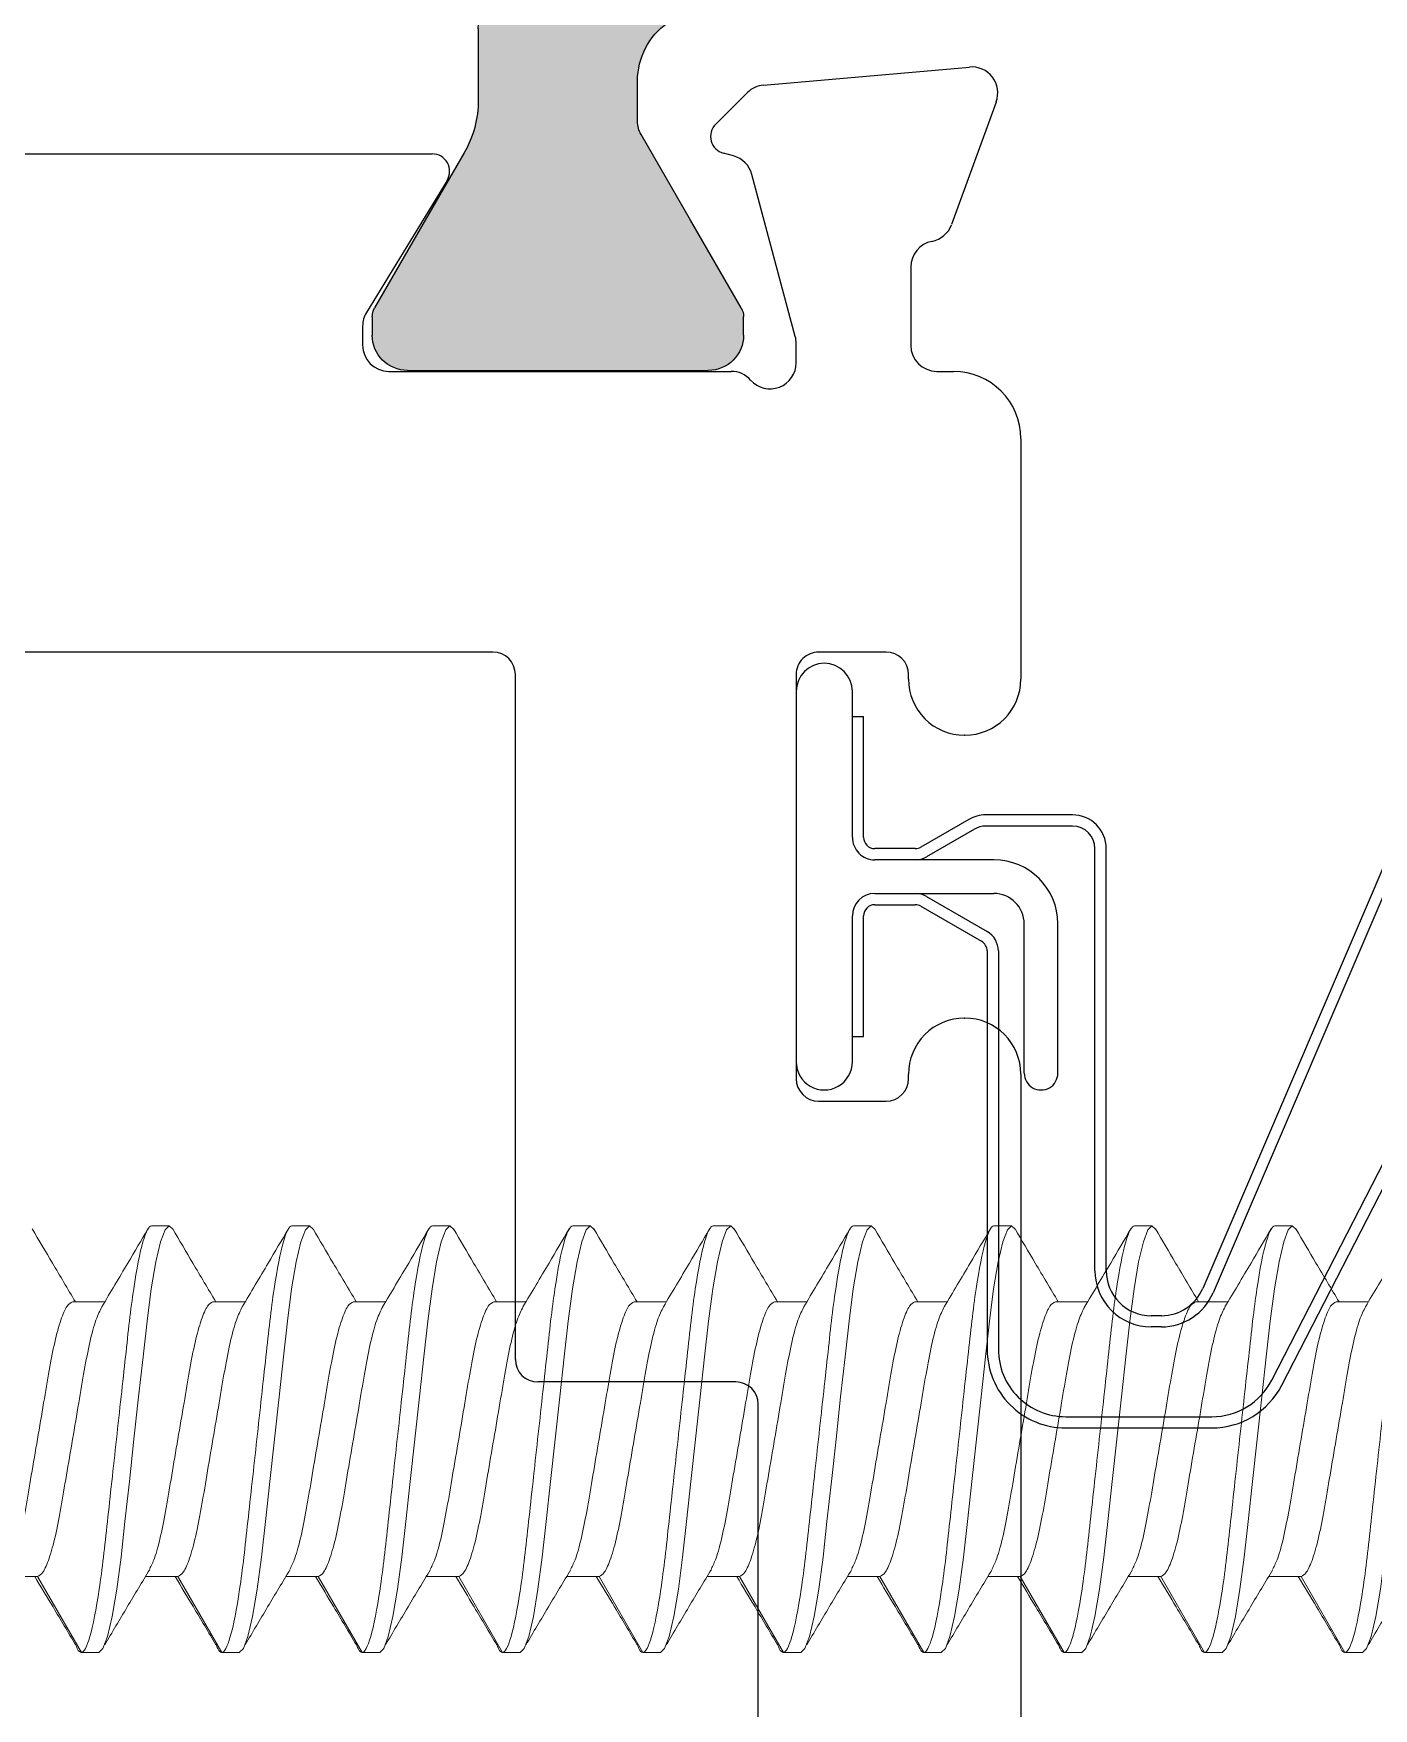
# Model space of a CAD drawing. Extents: x -22 to 360, y -93 to 44.
# Drawn here: x 4.882 to 5.478, y 19.332 to 20.078 of the extents above; entities that cross this region are included whole.
import ezdxf

# ---------------------------------------------------------------- set-up
doc = ezdxf.new("R2010")
doc.units = 0
doc.header["$MEASUREMENT"] = 0
doc.layers.get('0').update_dxf_attribs({"linetype": 'CONTINUOUS'})
for name, color, linetype in [('Ballons', 7, 'CONTINUOUS'), ('FRAME', 1, 'CONTINUOUS'), ('I-Strut', 7, 'CONTINUOUS')]:
    doc.layers.add(name, color=color, linetype=linetype)

# ---------------------------------------------------------------- blocks, each defined once
blk = doc.blocks.new('no 10 2 in')
at = {"color": 7, "linetype": 'Continuous', "lineweight": 15}
for p, q in [((0.130371, 0.011875), (0.129395, 0.011875)), ((0.138184, 0.011875), (0.137207, 0.011875)), ((0.145996, 0.011875), (0.14502, 0.011875)), ((0.153809, 0.011875), (0.152832, 0.011875)), ((0.161621, 0.011875), (0.160645, 0.011875)), ((0.169434, 0.011875), (0.168457, 0.011875)), ((0.177246, 0.011875), (0.17627, 0.011875)), ((0.185059, 0.011875), (0.184082, 0.011875)), ((0.192871, 0.011875), (0.191895, 0.011875)), ((0.126953, 0.007646), (0.12516, 0.007646)), ((0.134766, 0.007646), (0.132972, 0.007646)), ((0.142578, 0.007646), (0.140785, 0.007646)), ((0.150391, 0.007646), (0.148597, 0.007646)), ((0.158203, 0.007646), (0.15641, 0.007646)), ((0.166016, 0.007646), (0.164222, 0.007646)), ((0.173828, 0.007646), (0.172035, 0.007646)), ((0.181641, 0.007646), (0.179847, 0.007646)), ((0.189453, 0.007646), (0.18766, 0.007646)), ((0.197266, 0.007646), (0.195472, 0.007646)), ((0.128906, -0.007646), (0.126465, -0.011875)), ((0.128906, -0.007646), (0.130705, -0.007646)), ((0.136719, -0.007646), (0.134277, -0.011875)), ((0.136719, -0.007646), (0.138518, -0.007646)), ((0.144531, -0.007646), (0.14209, -0.011875)), ((0.144531, -0.007646), (0.14633, -0.007646)), ((0.152344, -0.007646), (0.149902, -0.011875)), ((0.152344, -0.007646), (0.154143, -0.007646)), ((0.160156, -0.007646), (0.157715, -0.011875)), ((0.160156, -0.007646), (0.161955, -0.007646)), ((0.167969, -0.007646), (0.165527, -0.011875)), ((0.167969, -0.007646), (0.169768, -0.007646)), ((0.175781, -0.007646), (0.17334, -0.011875)), ((0.175781, -0.007646), (0.17758, -0.007646)), ((0.183594, -0.007646), (0.181152, -0.011875)), ((0.183594, -0.007646), (0.185393, -0.007646)), ((0.191406, -0.007646), (0.188965, -0.011875)), ((0.191406, -0.007646), (0.193205, -0.007646)), ((0.199219, -0.007646), (0.196777, -0.011875)), ((0.199219, -0.007646), (0.201018, -0.007646)), ((0.125488, -0.011875), (0.126465, -0.011875)), ((0.133301, -0.011875), (0.134277, -0.011875)), ((0.141113, -0.011875), (0.14209, -0.011875)), ((0.148926, -0.011875), (0.149902, -0.011875)), ((0.156738, -0.011875), (0.157715, -0.011875)), ((0.164551, -0.011875), (0.165527, -0.011875)), ((0.172363, -0.011875), (0.17334, -0.011875)), ((0.180176, -0.011875), (0.181152, -0.011875)), ((0.187988, -0.011875), (0.188965, -0.011875)), ((0.195801, -0.011875), (0.196777, -0.011875))]:
    blk.add_line(p, q, dxfattribs=at)
at = {"color": 7, "linetype": 'Continuous', "lineweight": 15, "flags": 128}
for points in [[(0.12138, 0.011681), (0.121582, 0.011875), (0.121809, 0.011657), (0.122059, 0.010984), (0.12232, 0.009864), (0.122576, 0.008358), (0.122812, 0.006573), (0.123032, 0.004588), (0.123276, 0.002363), (0.123535, 0), (0.123794, -0.002363), (0.124038, -0.004588), (0.124258, -0.006573), (0.124494, -0.008358), (0.12475, -0.009864), (0.125011, -0.010984), (0.125261, -0.011657), (0.125488, -0.011875), (0.125488, -0.011875)], [(0.129193, 0.011681), (0.129395, 0.011875), (0.129621, 0.011657), (0.129872, 0.010984), (0.130133, 0.009864), (0.130388, 0.008358), (0.130624, 0.006573), (0.130845, 0.004588), (0.131089, 0.002363), (0.131348, 0), (0.131607, -0.002363), (0.131851, -0.004588), (0.132071, -0.006573), (0.132307, -0.008358), (0.132563, -0.009864), (0.132823, -0.010984), (0.133074, -0.011657), (0.133301, -0.011875), (0.133301, -0.011875)], [(0.137005, 0.011681), (0.137207, 0.011875), (0.137434, 0.011657), (0.137684, 0.010984), (0.137945, 0.009864), (0.138201, 0.008358), (0.138437, 0.006573), (0.138657, 0.004588), (0.138901, 0.002363), (0.13916, 0), (0.139419, -0.002363), (0.139663, -0.004588), (0.139883, -0.006573), (0.140119, -0.008358), (0.140375, -0.009864), (0.140636, -0.010984), (0.140886, -0.011657), (0.141113, -0.011875), (0.141113, -0.011875)], [(0.144818, 0.011681), (0.14502, 0.011875), (0.145246, 0.011657), (0.145497, 0.010984), (0.145758, 0.009864), (0.146013, 0.008358), (0.146249, 0.006573), (0.14647, 0.004588), (0.146714, 0.002363), (0.146973, 0), (0.147232, -0.002363), (0.147476, -0.004588), (0.147696, -0.006573), (0.147932, -0.008358), (0.148188, -0.009864), (0.148448, -0.010984), (0.148699, -0.011657), (0.148926, -0.011875), (0.148926, -0.011875)], [(0.15263, 0.011681), (0.152832, 0.011875), (0.153059, 0.011657), (0.153309, 0.010984), (0.15357, 0.009864), (0.153826, 0.008358), (0.154062, 0.006573), (0.154282, 0.004588), (0.154526, 0.002363), (0.154785, 0), (0.155044, -0.002363), (0.155288, -0.004588), (0.155508, -0.006573), (0.155744, -0.008358), (0.156, -0.009864), (0.156261, -0.010984), (0.156511, -0.011657), (0.156738, -0.011875), (0.156738, -0.011875)], [(0.160443, 0.011681), (0.160645, 0.011875), (0.160871, 0.011657), (0.161122, 0.010984), (0.161383, 0.009864), (0.161638, 0.008358), (0.161874, 0.006573), (0.162095, 0.004588), (0.162339, 0.002363), (0.162598, 0), (0.162857, -0.002363), (0.163101, -0.004588), (0.163321, -0.006573), (0.163557, -0.008358), (0.163813, -0.009864), (0.164073, -0.010984), (0.164324, -0.011657), (0.164551, -0.011875), (0.164551, -0.011875)], [(0.168255, 0.011681), (0.168457, 0.011875), (0.168684, 0.011657), (0.168934, 0.010984), (0.169195, 0.009864), (0.169451, 0.008358), (0.169687, 0.006573), (0.169907, 0.004588), (0.170151, 0.002363), (0.17041, 0), (0.170669, -0.002363), (0.170913, -0.004588), (0.171133, -0.006573), (0.171369, -0.008358), (0.171625, -0.009864), (0.171886, -0.010984), (0.172136, -0.011657), (0.172363, -0.011875), (0.172363, -0.011875)], [(0.176068, 0.011681), (0.17627, 0.011875), (0.176496, 0.011657), (0.176747, 0.010984), (0.177008, 0.009864), (0.177263, 0.008358), (0.177499, 0.006573), (0.17772, 0.004588), (0.177964, 0.002363), (0.178223, 0), (0.178482, -0.002363), (0.178726, -0.004588), (0.178946, -0.006573), (0.179182, -0.008358), (0.179438, -0.009864), (0.179698, -0.010984), (0.179949, -0.011657), (0.180176, -0.011875), (0.180176, -0.011875)], [(0.18388, 0.011681), (0.184082, 0.011875), (0.184309, 0.011657), (0.184559, 0.010984), (0.18482, 0.009864), (0.185076, 0.008358), (0.185312, 0.006573), (0.185532, 0.004588), (0.185776, 0.002363), (0.186035, 0), (0.186294, -0.002363), (0.186538, -0.004588), (0.186758, -0.006573), (0.186994, -0.008358), (0.18725, -0.009864), (0.187511, -0.010984), (0.187761, -0.011657), (0.187988, -0.011875), (0.187988, -0.011875)], [(0.191693, 0.011681), (0.191895, 0.011875), (0.192121, 0.011657), (0.192372, 0.010984), (0.192633, 0.009864), (0.192888, 0.008358), (0.193124, 0.006573), (0.193345, 0.004588), (0.193589, 0.002363), (0.193848, 0), (0.194107, -0.002363), (0.194351, -0.004588), (0.194571, -0.006573), (0.194807, -0.008358), (0.195063, -0.009864), (0.195323, -0.010984), (0.195574, -0.011657), (0.195801, -0.011875), (0.195801, -0.011875)]]:
    blk.add_lwpolyline(points, dxfattribs=at)
at = {"color": 7, "linetype": 'Continuous', "lineweight": 15}
for points, knots in [([(0.122559, 0.011875), (0.1227, 0.011875), (0.122864, 0.011586), (0.123208, 0.010382), (0.123387, 0.009469), (0.123635, 0.007803), (0.123714, 0.007201), (0.123862, 0.005945), (0.123931, 0.005293), (0.124163, 0.003177), (0.124337, 0.001591), (0.124686, -0.001591), (0.12486, -0.003177), (0.125092, -0.005293), (0.125161, -0.005945), (0.125309, -0.007201), (0.125388, -0.007803), (0.125636, -0.009469), (0.125815, -0.010382), (0.12616, -0.011586), (0.126324, -0.011875), (0.126465, -0.011875)], [0, 0, 0, 0, 0.125, 0.125, 0.25, 0.25, 0.3125, 0.3125, 0.375, 0.375, 0.5, 0.5, 0.625, 0.625, 0.6875, 0.6875, 0.75, 0.75, 0.875, 0.875, 1, 1, 1, 1]), ([(0.125328, 0.007363), (0.124843, 0.008176), (0.123981, 0.009621), (0.123131, 0.01107), (0.122759, 0.011703)], [0, 0, 0, 0, 0.563085, 1, 1, 1, 1]), ([(0.129194, 0.011703), (0.128822, 0.01107), (0.128027, 0.009715), (0.127222, 0.008365), (0.126793, 0.007646)], [0, 0, 0, 0, 0.4674774, 1, 1, 1, 1]), ([(0.130371, 0.011875), (0.130512, 0.011875), (0.130676, 0.011586), (0.131021, 0.010382), (0.1312, 0.009469), (0.131448, 0.007803), (0.131527, 0.007201), (0.131675, 0.005945), (0.131744, 0.005293), (0.131976, 0.003177), (0.13215, 0.001591), (0.132499, -0.001591), (0.132673, -0.003177), (0.132905, -0.005293), (0.132973, -0.005945), (0.133122, -0.007201), (0.133201, -0.007803), (0.133449, -0.009469), (0.133628, -0.010382), (0.133972, -0.011586), (0.134136, -0.011875), (0.134277, -0.011875)], [0, 0, 0, 0, 0.125, 0.125, 0.25, 0.25, 0.3125, 0.3125, 0.375, 0.375, 0.5, 0.5, 0.625, 0.625, 0.6875, 0.6875, 0.75, 0.75, 0.875, 0.875, 1, 1, 1, 1]), ([(0.133141, 0.007363), (0.132656, 0.008176), (0.131794, 0.009621), (0.130943, 0.01107), (0.130572, 0.011703)], [0, 0, 0, 0, 0.563085, 1, 1, 1, 1]), ([(0.137006, 0.011703), (0.136635, 0.01107), (0.13584, 0.009715), (0.135035, 0.008365), (0.134606, 0.007646)], [0, 0, 0, 0, 0.467477, 1, 1, 1, 1]), ([(0.138184, 0.011875), (0.138325, 0.011875), (0.138489, 0.011586), (0.138833, 0.010382), (0.139012, 0.009469), (0.13926, 0.007803), (0.139339, 0.007201), (0.139487, 0.005945), (0.139556, 0.005293), (0.139788, 0.003177), (0.139962, 0.001591), (0.140311, -0.001591), (0.140485, -0.003177), (0.140717, -0.005293), (0.140786, -0.005945), (0.140934, -0.007201), (0.141013, -0.007803), (0.141261, -0.009469), (0.14144, -0.010382), (0.141785, -0.011586), (0.141949, -0.011875), (0.14209, -0.011875)], [0, 0, 0, 0, 0.125, 0.125, 0.25, 0.25, 0.3125, 0.3125, 0.375, 0.375, 0.5, 0.5, 0.625, 0.625, 0.6875, 0.6875, 0.75, 0.75, 0.875, 0.875, 1, 1, 1, 1]), ([(0.140953, 0.007363), (0.140468, 0.008176), (0.139606, 0.009621), (0.138756, 0.01107), (0.138384, 0.011703)], [0, 0, 0, 0, 0.563085, 1, 1, 1, 1]), ([(0.144819, 0.011703), (0.144447, 0.01107), (0.143652, 0.009715), (0.142847, 0.008365), (0.142418, 0.007646)], [0, 0, 0, 0, 0.467477, 1, 1, 1, 1]), ([(0.145996, 0.011875), (0.146137, 0.011875), (0.146301, 0.011586), (0.146646, 0.010382), (0.146825, 0.009469), (0.147073, 0.007803), (0.147152, 0.007201), (0.1473, 0.005945), (0.147369, 0.005293), (0.147601, 0.003177), (0.147775, 0.001591), (0.148124, -0.001591), (0.148298, -0.003177), (0.14853, -0.005293), (0.148598, -0.005945), (0.148747, -0.007201), (0.148826, -0.007803), (0.149074, -0.009469), (0.149253, -0.010382), (0.149597, -0.011586), (0.149761, -0.011875), (0.149902, -0.011875)], [0, 0, 0, 0, 0.125, 0.125, 0.25, 0.25, 0.3125, 0.3125, 0.375, 0.375, 0.5, 0.5, 0.625, 0.625, 0.6875, 0.6875, 0.75, 0.75, 0.875, 0.875, 1, 1, 1, 1]), ([(0.148766, 0.007363), (0.148281, 0.008176), (0.147419, 0.009621), (0.146568, 0.01107), (0.146197, 0.011703)], [0, 0, 0, 0, 0.563085, 1, 1, 1, 1]), ([(0.152631, 0.011703), (0.15226, 0.01107), (0.151465, 0.009715), (0.15066, 0.008365), (0.150231, 0.007646)], [0, 0, 0, 0, 0.467477, 1, 1, 1, 1]), ([(0.153809, 0.011875), (0.15395, 0.011875), (0.154114, 0.011586), (0.154458, 0.010382), (0.154637, 0.009469), (0.154885, 0.007803), (0.154964, 0.007201), (0.155112, 0.005945), (0.155181, 0.005293), (0.155413, 0.003177), (0.155587, 0.001591), (0.155936, -0.001591), (0.15611, -0.003177), (0.156342, -0.005293), (0.156411, -0.005945), (0.156559, -0.007201), (0.156638, -0.007803), (0.156886, -0.009469), (0.157065, -0.010382), (0.15741, -0.011586), (0.157574, -0.011875), (0.157715, -0.011875)], [0, 0, 0, 0, 0.125, 0.125, 0.25, 0.25, 0.3125, 0.3125, 0.375, 0.375, 0.5, 0.5, 0.625, 0.625, 0.6875, 0.6875, 0.75, 0.75, 0.875, 0.875, 1, 1, 1, 1]), ([(0.156578, 0.007363), (0.156093, 0.008176), (0.155231, 0.009621), (0.154381, 0.01107), (0.154009, 0.011703)], [0, 0, 0, 0, 0.563085, 1, 1, 1, 1]), ([(0.160444, 0.011703), (0.160072, 0.01107), (0.159277, 0.009715), (0.158472, 0.008365), (0.158043, 0.007646)], [0, 0, 0, 0, 0.467477, 1, 1, 1, 1]), ([(0.161621, 0.011875), (0.161762, 0.011875), (0.161926, 0.011586), (0.162271, 0.010382), (0.16245, 0.009469), (0.162698, 0.007803), (0.162777, 0.007201), (0.162925, 0.005945), (0.162994, 0.005293), (0.163226, 0.003177), (0.1634, 0.001591), (0.163749, -0.001591), (0.163923, -0.003177), (0.164155, -0.005293), (0.164223, -0.005945), (0.164372, -0.007201), (0.164451, -0.007803), (0.164699, -0.009469), (0.164878, -0.010382), (0.165222, -0.011586), (0.165386, -0.011875), (0.165527, -0.011875)], [0, 0, 0, 0, 0.125, 0.125, 0.25, 0.25, 0.3125, 0.3125, 0.375, 0.375, 0.5, 0.5, 0.625, 0.625, 0.6875, 0.6875, 0.75, 0.75, 0.875, 0.875, 1, 1, 1, 1]), ([(0.164391, 0.007363), (0.163906, 0.008176), (0.163044, 0.009621), (0.162193, 0.01107), (0.161822, 0.011703)], [0, 0, 0, 0, 0.563085, 1, 1, 1, 1]), ([(0.168256, 0.011703), (0.167885, 0.01107), (0.16709, 0.009715), (0.166285, 0.008365), (0.165856, 0.007646)], [0, 0, 0, 0, 0.467477, 1, 1, 1, 1]), ([(0.169434, 0.011875), (0.169575, 0.011875), (0.169739, 0.011586), (0.170083, 0.010382), (0.170262, 0.009469), (0.17051, 0.007803), (0.170589, 0.007201), (0.170737, 0.005945), (0.170806, 0.005293), (0.171038, 0.003177), (0.171212, 0.001591), (0.171561, -0.001591), (0.171735, -0.003177), (0.171967, -0.005293), (0.172036, -0.005945), (0.172184, -0.007201), (0.172263, -0.007803), (0.172511, -0.009469), (0.17269, -0.010382), (0.173035, -0.011586), (0.173199, -0.011875), (0.17334, -0.011875)], [0, 0, 0, 0, 0.125, 0.125, 0.25, 0.25, 0.3125, 0.3125, 0.375, 0.375, 0.5, 0.5, 0.625, 0.625, 0.6875, 0.6875, 0.75, 0.75, 0.875, 0.875, 1, 1, 1, 1]), ([(0.172203, 0.007363), (0.171718, 0.008176), (0.170856, 0.009621), (0.170006, 0.01107), (0.169634, 0.011703)], [0, 0, 0, 0, 0.563085, 1, 1, 1, 1]), ([(0.176069, 0.011703), (0.175697, 0.01107), (0.174902, 0.009715), (0.174097, 0.008365), (0.173668, 0.007646)], [0, 0, 0, 0, 0.4674774, 1, 1, 1, 1]), ([(0.177246, 0.011875), (0.177387, 0.011875), (0.177551, 0.011586), (0.177896, 0.010382), (0.178075, 0.009469), (0.178323, 0.007803), (0.178402, 0.007201), (0.17855, 0.005945), (0.178619, 0.005293), (0.178851, 0.003177), (0.179025, 0.001591), (0.179374, -0.001591), (0.179548, -0.003177), (0.17978, -0.005293), (0.179848, -0.005945), (0.179997, -0.007201), (0.180076, -0.007803), (0.180324, -0.009469), (0.180503, -0.010382), (0.180847, -0.011586), (0.181011, -0.011875), (0.181152, -0.011875)], [0, 0, 0, 0, 0.125, 0.125, 0.25, 0.25, 0.3125, 0.3125, 0.375, 0.375, 0.5, 0.5, 0.625, 0.625, 0.6875, 0.6875, 0.75, 0.75, 0.875, 0.875, 1, 1, 1, 1]), ([(0.180016, 0.007363), (0.179531, 0.008176), (0.178669, 0.009621), (0.177818, 0.01107), (0.177447, 0.011703)], [0, 0, 0, 0, 0.563085, 1, 1, 1, 1]), ([(0.183881, 0.011703), (0.18351, 0.01107), (0.182715, 0.009715), (0.18191, 0.008365), (0.181481, 0.007646)], [0, 0, 0, 0, 0.467477, 1, 1, 1, 1]), ([(0.185059, 0.011875), (0.1852, 0.011875), (0.185364, 0.011586), (0.185708, 0.010382), (0.185887, 0.009469), (0.186135, 0.007803), (0.186214, 0.007201), (0.186362, 0.005945), (0.186431, 0.005293), (0.186663, 0.003177), (0.186837, 0.001591), (0.187186, -0.001591), (0.18736, -0.003177), (0.187592, -0.005293), (0.187661, -0.005945), (0.187809, -0.007201), (0.187888, -0.007803), (0.188136, -0.009469), (0.188315, -0.010382), (0.18866, -0.011586), (0.188824, -0.011875), (0.188965, -0.011875)], [0, 0, 0, 0, 0.125, 0.125, 0.25, 0.25, 0.3125, 0.3125, 0.375, 0.375, 0.5, 0.5, 0.625, 0.625, 0.6875, 0.6875, 0.75, 0.75, 0.875, 0.875, 1, 1, 1, 1]), ([(0.187828, 0.007363), (0.187343, 0.008176), (0.186481, 0.009621), (0.185631, 0.01107), (0.185259, 0.011703)], [0, 0, 0, 0, 0.563085, 1, 1, 1, 1]), ([(0.191694, 0.011703), (0.191322, 0.01107), (0.190527, 0.009715), (0.189722, 0.008365), (0.189293, 0.007646)], [0, 0, 0, 0, 0.467477, 1, 1, 1, 1]), ([(0.192871, 0.011875), (0.193012, 0.011875), (0.193176, 0.011586), (0.193521, 0.010382), (0.1937, 0.009469), (0.193948, 0.007803), (0.194027, 0.007201), (0.194175, 0.005945), (0.194244, 0.005293), (0.194476, 0.003177), (0.19465, 0.001591), (0.194999, -0.001591), (0.195173, -0.003177), (0.195405, -0.005293), (0.195473, -0.005945), (0.195622, -0.007201), (0.195701, -0.007803), (0.195949, -0.009469), (0.196128, -0.010382), (0.196472, -0.011586), (0.196636, -0.011875), (0.196777, -0.011875)], [0, 0, 0, 0, 0.125, 0.125, 0.25, 0.25, 0.3125, 0.3125, 0.375, 0.375, 0.5, 0.5, 0.625, 0.625, 0.6875, 0.6875, 0.75, 0.75, 0.875, 0.875, 1, 1, 1, 1]), ([(0.195641, 0.007363), (0.195156, 0.008176), (0.194294, 0.009621), (0.193443, 0.01107), (0.193072, 0.011703)], [0, 0, 0, 0, 0.563085, 1, 1, 1, 1]), ([(0.199506, 0.011703), (0.199135, 0.01107), (0.19834, 0.009715), (0.197535, 0.008365), (0.197106, 0.007646)], [0, 0, 0, 0, 0.4674774, 1, 1, 1, 1]), ([(0.126953, 0.007646), (0.127054, 0.007597), (0.12726, 0.007497), (0.127604, 0.006694), (0.127949, 0.005463), (0.128255, 0.003865), (0.128562, 0.002012), (0.128906, 0), (0.129251, -0.002011), (0.129557, -0.003868), (0.129863, -0.005452), (0.130183, -0.006639), (0.130385, -0.007042), (0.130472, -0.007217)], [0, 0, 0, 0, 0.091035, 0.185454, 0.279874, 0.370908, 0.461943, 0.556362, 0.650782, 0.741817, 0.832851, 0.927271, 1, 1, 1, 1]), ([(0.134766, 0.007646), (0.134867, 0.007597), (0.135072, 0.007497), (0.135417, 0.006694), (0.135761, 0.005463), (0.136068, 0.003865), (0.136374, 0.002012), (0.136719, 0), (0.137063, -0.002011), (0.13737, -0.003868), (0.137676, -0.005452), (0.137996, -0.006639), (0.138197, -0.007042), (0.138285, -0.007217)], [0, 0, 0, 0, 0.091035, 0.185454, 0.279874, 0.370908, 0.461943, 0.556362, 0.650782, 0.741817, 0.832851, 0.927271, 1, 1, 1, 1]), ([(0.142578, 0.007646), (0.142679, 0.007597), (0.142885, 0.007497), (0.143229, 0.006694), (0.143574, 0.005463), (0.14388, 0.003865), (0.144187, 0.002012), (0.144531, 0), (0.144876, -0.002011), (0.145182, -0.003868), (0.145488, -0.005452), (0.145808, -0.006639), (0.14601, -0.007042), (0.146097, -0.007217)], [0, 0, 0, 0, 0.091035, 0.185454, 0.279874, 0.370908, 0.461943, 0.556362, 0.650782, 0.741817, 0.832851, 0.927271, 1, 1, 1, 1]), ([(0.150391, 0.007646), (0.150492, 0.007597), (0.150697, 0.007497), (0.151042, 0.006694), (0.151386, 0.005463), (0.151693, 0.003865), (0.151999, 0.002012), (0.152344, 0), (0.152688, -0.002011), (0.152995, -0.003868), (0.153301, -0.005452), (0.153621, -0.006639), (0.153822, -0.007042), (0.15391, -0.007217)], [0, 0, 0, 0, 0.091035, 0.185454, 0.279874, 0.370908, 0.461943, 0.556362, 0.650782, 0.741817, 0.832851, 0.927271, 1, 1, 1, 1]), ([(0.158203, 0.007646), (0.158304, 0.007597), (0.15851, 0.007497), (0.158854, 0.006694), (0.159199, 0.005463), (0.159505, 0.003865), (0.159812, 0.002012), (0.160156, 0), (0.160501, -0.002011), (0.160807, -0.003868), (0.161113, -0.005452), (0.161433, -0.006639), (0.161635, -0.007042), (0.161722, -0.007217)], [0, 0, 0, 0, 0.0910345, 0.1854542, 0.2798738, 0.3709083, 0.4619429, 0.5563625, 0.6507821, 0.7418167, 0.8328512, 0.9272708, 1, 1, 1, 1]), ([(0.166016, 0.007646), (0.166117, 0.007597), (0.166322, 0.007497), (0.166667, 0.006694), (0.167011, 0.005463), (0.167318, 0.003865), (0.167624, 0.002012), (0.167969, 0), (0.168313, -0.002011), (0.16862, -0.003868), (0.168926, -0.005452), (0.169246, -0.006639), (0.169447, -0.007042), (0.169535, -0.007217)], [0, 0, 0, 0, 0.091035, 0.185454, 0.279874, 0.370908, 0.461943, 0.556362, 0.650782, 0.741817, 0.832851, 0.927271, 1, 1, 1, 1]), ([(0.173828, 0.007646), (0.173929, 0.007597), (0.174135, 0.007497), (0.174479, 0.006694), (0.174824, 0.005463), (0.17513, 0.003865), (0.175437, 0.002012), (0.175781, 0), (0.176126, -0.002011), (0.176432, -0.003868), (0.176738, -0.005452), (0.177058, -0.006639), (0.17726, -0.007042), (0.177347, -0.007217)], [0, 0, 0, 0, 0.091035, 0.185454, 0.279874, 0.370908, 0.461943, 0.556362, 0.650782, 0.741817, 0.832851, 0.927271, 1, 1, 1, 1]), ([(0.181641, 0.007646), (0.181742, 0.007597), (0.181947, 0.007497), (0.182292, 0.006694), (0.182636, 0.005463), (0.182943, 0.003865), (0.183249, 0.002012), (0.183594, 0), (0.183938, -0.002011), (0.184245, -0.003868), (0.184551, -0.005452), (0.184871, -0.006639), (0.185072, -0.007042), (0.18516, -0.007217)], [0, 0, 0, 0, 0.091035, 0.185454, 0.279874, 0.370908, 0.461943, 0.556362, 0.650782, 0.741817, 0.832851, 0.927271, 1, 1, 1, 1]), ([(0.189453, 0.007646), (0.189554, 0.007597), (0.18976, 0.007497), (0.190104, 0.006694), (0.190449, 0.005463), (0.190755, 0.003865), (0.191062, 0.002012), (0.191406, 0), (0.191751, -0.002011), (0.192057, -0.003868), (0.192363, -0.005452), (0.192683, -0.006639), (0.192885, -0.007042), (0.192972, -0.007217)], [0, 0, 0, 0, 0.091035, 0.185454, 0.279874, 0.370908, 0.461943, 0.556362, 0.650782, 0.741817, 0.832851, 0.927271, 1, 1, 1, 1]), ([(0.197266, 0.007646), (0.197367, 0.007597), (0.197572, 0.007497), (0.197917, 0.006694), (0.198261, 0.005463), (0.198568, 0.003865), (0.198874, 0.002012), (0.199219, 0), (0.199563, -0.002011), (0.19987, -0.003868), (0.200176, -0.005452), (0.200496, -0.006639), (0.200697, -0.007042), (0.200785, -0.007217)], [0, 0, 0, 0, 0.091035, 0.185454, 0.279874, 0.370908, 0.461943, 0.556362, 0.650782, 0.741817, 0.832851, 0.927271, 1, 1, 1, 1]), ([(0.125322, 0.007363), (0.125431, 0.007148), (0.125654, 0.006709), (0.125996, 0.005455), (0.126302, 0.003867), (0.126609, 0.002011), (0.126953, 0), (0.127298, -0.002012), (0.127604, -0.003865), (0.127911, -0.005463), (0.128255, -0.006694), (0.1286, -0.007497), (0.128805, -0.007597), (0.128906, -0.007646)], [0, 0, 0, 0, 0.088951, 0.181719, 0.271161, 0.360603, 0.45337, 0.546138, 0.63558, 0.725022, 0.81779, 0.910558, 1, 1, 1, 1]), ([(0.133135, 0.007363), (0.133244, 0.007148), (0.133467, 0.006709), (0.133808, 0.005455), (0.134114, 0.003867), (0.134421, 0.002011), (0.134766, 0), (0.13511, -0.002012), (0.135417, -0.003865), (0.135723, -0.005463), (0.136068, -0.006694), (0.136412, -0.007497), (0.136618, -0.007597), (0.136719, -0.007646)], [0, 0, 0, 0, 0.088951, 0.181719, 0.271161, 0.360603, 0.45337, 0.546138, 0.63558, 0.725022, 0.81779, 0.910558, 1, 1, 1, 1]), ([(0.140947, 0.007363), (0.141056, 0.007148), (0.141279, 0.006709), (0.141621, 0.005455), (0.141927, 0.003867), (0.142234, 0.002011), (0.142578, 0), (0.142923, -0.002012), (0.143229, -0.003865), (0.143536, -0.005463), (0.14388, -0.006694), (0.144225, -0.007497), (0.14443, -0.007597), (0.144531, -0.007646)], [0, 0, 0, 0, 0.088951, 0.181719, 0.271161, 0.360603, 0.45337, 0.546138, 0.63558, 0.725022, 0.81779, 0.910558, 1, 1, 1, 1]), ([(0.14876, 0.007363), (0.148869, 0.007148), (0.149092, 0.006709), (0.149433, 0.005455), (0.149739, 0.003867), (0.150046, 0.002011), (0.150391, 0), (0.150735, -0.002012), (0.151042, -0.003865), (0.151348, -0.005463), (0.151693, -0.006694), (0.152037, -0.007497), (0.152243, -0.007597), (0.152344, -0.007646)], [0, 0, 0, 0, 0.088951, 0.181719, 0.271161, 0.360603, 0.45337, 0.546138, 0.63558, 0.725022, 0.81779, 0.910558, 1, 1, 1, 1]), ([(0.156572, 0.007363), (0.156681, 0.007148), (0.156904, 0.006709), (0.157246, 0.005455), (0.157552, 0.003867), (0.157859, 0.002011), (0.158203, 0), (0.158548, -0.002012), (0.158854, -0.003865), (0.159161, -0.005463), (0.159505, -0.006694), (0.15985, -0.007497), (0.160055, -0.007597), (0.160156, -0.007646)], [0, 0, 0, 0, 0.088951, 0.181719, 0.271161, 0.360603, 0.45337, 0.546138, 0.63558, 0.725022, 0.81779, 0.910558, 1, 1, 1, 1]), ([(0.164385, 0.007363), (0.164494, 0.007148), (0.164717, 0.006709), (0.165058, 0.005455), (0.165364, 0.003867), (0.165671, 0.002011), (0.166016, 0), (0.16636, -0.002012), (0.166667, -0.003865), (0.166973, -0.005463), (0.167318, -0.006694), (0.167662, -0.007497), (0.167868, -0.007597), (0.167969, -0.007646)], [0, 0, 0, 0, 0.088951, 0.181719, 0.271161, 0.360603, 0.45337, 0.546138, 0.63558, 0.725022, 0.81779, 0.910558, 1, 1, 1, 1]), ([(0.172197, 0.007363), (0.172306, 0.007148), (0.172529, 0.006709), (0.172871, 0.005455), (0.173177, 0.003867), (0.173484, 0.002011), (0.173828, 0), (0.174173, -0.002012), (0.174479, -0.003865), (0.174786, -0.005463), (0.17513, -0.006694), (0.175475, -0.007497), (0.17568, -0.007597), (0.175781, -0.007646)], [0, 0, 0, 0, 0.088951, 0.181719, 0.271161, 0.360603, 0.45337, 0.546138, 0.63558, 0.725022, 0.81779, 0.910558, 1, 1, 1, 1]), ([(0.18001, 0.007363), (0.180119, 0.007148), (0.180342, 0.006709), (0.180683, 0.005455), (0.180989, 0.003867), (0.181296, 0.002011), (0.181641, 0), (0.181985, -0.002012), (0.182292, -0.003865), (0.182598, -0.005463), (0.182943, -0.006694), (0.183287, -0.007497), (0.183493, -0.007597), (0.183594, -0.007646)], [0, 0, 0, 0, 0.088951, 0.181719, 0.271161, 0.360603, 0.45337, 0.546138, 0.63558, 0.725022, 0.81779, 0.910558, 1, 1, 1, 1]), ([(0.187822, 0.007363), (0.187931, 0.007148), (0.188154, 0.006709), (0.188496, 0.005455), (0.188802, 0.003867), (0.189109, 0.002011), (0.189453, 0), (0.189798, -0.002012), (0.190104, -0.003865), (0.190411, -0.005463), (0.190755, -0.006694), (0.1911, -0.007497), (0.191305, -0.007597), (0.191406, -0.007646)], [0, 0, 0, 0, 0.088951, 0.181719, 0.271161, 0.360603, 0.45337, 0.546138, 0.63558, 0.725022, 0.81779, 0.910558, 1, 1, 1, 1]), ([(0.195635, 0.007363), (0.195744, 0.007148), (0.195967, 0.006709), (0.196308, 0.005455), (0.196614, 0.003867), (0.196921, 0.002011), (0.197266, 0), (0.19761, -0.002012), (0.197917, -0.003865), (0.198223, -0.005463), (0.198568, -0.006694), (0.198912, -0.007497), (0.199118, -0.007597), (0.199219, -0.007646)], [0, 0, 0, 0, 0.088951, 0.181719, 0.271161, 0.360603, 0.45337, 0.546138, 0.63558, 0.725022, 0.81779, 0.910558, 1, 1, 1, 1]), ([(0.122659, -0.007259), (0.123078, -0.007952), (0.123915, -0.009339), (0.124749, -0.010747), (0.125167, -0.011452)], [0, 0, 0, 0, 0.49945, 1, 1, 1, 1]), ([(0.130472, -0.007259), (0.13089, -0.007952), (0.131727, -0.009339), (0.132562, -0.010747), (0.132979, -0.011452)], [0, 0, 0, 0, 0.49945, 1, 1, 1, 1]), ([(0.138284, -0.007259), (0.138703, -0.007952), (0.13954, -0.009339), (0.140374, -0.010747), (0.140792, -0.011452)], [0, 0, 0, 0, 0.49945, 1, 1, 1, 1]), ([(0.146097, -0.007259), (0.146515, -0.007952), (0.147352, -0.009339), (0.148187, -0.010747), (0.148604, -0.011452)], [0, 0, 0, 0, 0.49945, 1, 1, 1, 1]), ([(0.153909, -0.007259), (0.154328, -0.007952), (0.155165, -0.009339), (0.155999, -0.010747), (0.156417, -0.011452)], [0, 0, 0, 0, 0.49945, 1, 1, 1, 1]), ([(0.161722, -0.007259), (0.16214, -0.007952), (0.162977, -0.009339), (0.163812, -0.010747), (0.164229, -0.011452)], [0, 0, 0, 0, 0.49945, 1, 1, 1, 1]), ([(0.169534, -0.007259), (0.169953, -0.007952), (0.17079, -0.009339), (0.171624, -0.010747), (0.172042, -0.011452)], [0, 0, 0, 0, 0.49945, 1, 1, 1, 1]), ([(0.177347, -0.007259), (0.177765, -0.007952), (0.178602, -0.009339), (0.179437, -0.010747), (0.179854, -0.011452)], [0, 0, 0, 0, 0.49945, 1, 1, 1, 1]), ([(0.185159, -0.007259), (0.185578, -0.007952), (0.186415, -0.009339), (0.187249, -0.010747), (0.187667, -0.011452)], [0, 0, 0, 0, 0.49945, 1, 1, 1, 1]), ([(0.192972, -0.007259), (0.19339, -0.007952), (0.194227, -0.009339), (0.195062, -0.010747), (0.195479, -0.011452)], [0, 0, 0, 0, 0.49945, 1, 1, 1, 1]), ([(0.126786, -0.011452), (0.127204, -0.010747), (0.127961, -0.009469), (0.12872, -0.008211), (0.12906, -0.007646)], [0, 0, 0, 0, 0.5518347, 1, 1, 1, 1]), ([(0.134599, -0.011452), (0.135016, -0.010747), (0.135773, -0.009469), (0.136533, -0.008211), (0.136873, -0.007646)], [0, 0, 0, 0, 0.5518347, 1, 1, 1, 1]), ([(0.142411, -0.011452), (0.142829, -0.010747), (0.143586, -0.009469), (0.144345, -0.008211), (0.144685, -0.007646)], [0, 0, 0, 0, 0.5518347, 1, 1, 1, 1]), ([(0.150224, -0.011452), (0.150641, -0.010747), (0.151398, -0.009469), (0.152158, -0.008211), (0.152498, -0.007646)], [0, 0, 0, 0, 0.5518347, 1, 1, 1, 1]), ([(0.158036, -0.011452), (0.158454, -0.010747), (0.159211, -0.009469), (0.15997, -0.008211), (0.16031, -0.007646)], [0, 0, 0, 0, 0.5518347, 1, 1, 1, 1]), ([(0.165849, -0.011452), (0.166266, -0.010747), (0.167023, -0.009469), (0.167783, -0.008211), (0.168123, -0.007646)], [0, 0, 0, 0, 0.551835, 1, 1, 1, 1]), ([(0.173661, -0.011452), (0.174079, -0.010747), (0.174836, -0.009469), (0.175595, -0.008211), (0.175935, -0.007646)], [0, 0, 0, 0, 0.551835, 1, 1, 1, 1]), ([(0.181474, -0.011452), (0.181891, -0.010747), (0.182648, -0.009469), (0.183408, -0.008211), (0.183748, -0.007646)], [0, 0, 0, 0, 0.551835, 1, 1, 1, 1]), ([(0.189286, -0.011452), (0.189704, -0.010747), (0.190461, -0.009469), (0.19122, -0.008211), (0.19156, -0.007646)], [0, 0, 0, 0, 0.551835, 1, 1, 1, 1]), ([(0.197099, -0.011452), (0.197516, -0.010747), (0.198273, -0.009469), (0.199033, -0.008211), (0.199373, -0.007646)], [0, 0, 0, 0, 0.551835, 1, 1, 1, 1]), ([(0.126465, -0.011875), (0.126539, -0.011854), (0.126642, -0.011825), (0.126756, -0.011492), (0.126789, -0.011397)], [0, 0, 0, 0, 0.7142375, 1, 1, 1, 1]), ([(0.134277, -0.011875), (0.134351, -0.011854), (0.134454, -0.011825), (0.134569, -0.011492), (0.134601, -0.011397)], [0, 0, 0, 0, 0.7142375, 1, 1, 1, 1]), ([(0.14209, -0.011875), (0.142164, -0.011854), (0.142267, -0.011825), (0.142381, -0.011492), (0.142414, -0.011397)], [0, 0, 0, 0, 0.714238, 1, 1, 1, 1]), ([(0.149902, -0.011875), (0.149976, -0.011854), (0.150079, -0.011825), (0.150194, -0.011492), (0.150226, -0.011397)], [0, 0, 0, 0, 0.7142375, 1, 1, 1, 1]), ([(0.157715, -0.011875), (0.157789, -0.011854), (0.157892, -0.011825), (0.158006, -0.011492), (0.158039, -0.011397)], [0, 0, 0, 0, 0.714238, 1, 1, 1, 1]), ([(0.165527, -0.011875), (0.165601, -0.011854), (0.165704, -0.011825), (0.165819, -0.011492), (0.165851, -0.011397)], [0, 0, 0, 0, 0.714238, 1, 1, 1, 1]), ([(0.17334, -0.011875), (0.173414, -0.011854), (0.173517, -0.011825), (0.173631, -0.011492), (0.173664, -0.011397)], [0, 0, 0, 0, 0.714238, 1, 1, 1, 1]), ([(0.181152, -0.011875), (0.181226, -0.011854), (0.181329, -0.011825), (0.181444, -0.011492), (0.181476, -0.011397)], [0, 0, 0, 0, 0.714238, 1, 1, 1, 1]), ([(0.188965, -0.011875), (0.189039, -0.011854), (0.189142, -0.011825), (0.189256, -0.011492), (0.189289, -0.011397)], [0, 0, 0, 0, 0.7142375, 1, 1, 1, 1]), ([(0.196777, -0.011875), (0.196851, -0.011854), (0.196954, -0.011825), (0.197069, -0.011492), (0.197101, -0.011397)], [0, 0, 0, 0, 0.714238, 1, 1, 1, 1])]:
    blk.add_open_spline(points, degree=3, knots=knots, dxfattribs=at)
blk = doc.blocks.new('QEZ 376')
for p, q in [((526.47552, 45.17181), (526.21252, 45.30681)), ((526.47323, 45.16736), (526.21023, 45.30236)), ((526.18473, 45.2481), (526.43437, 45.14124)), ((526.18276, 45.2435), (526.4324, 45.13665)), ((526.48953, 45.07568), (526.48953, 45.14068)), ((526.49453, 45.07568), (526.49453, 45.14068)), ((526.44453, 45.11826), (526.44453, 45.11368)), ((526.44953, 45.11826), (526.44953, 45.11368)), ((526.42453, 45.09368), (526.23653, 45.09368)), ((526.42453, 45.08868), (526.23653, 45.08868)), ((526.22153, 45.07868), (526.22153, 45.04001)), ((526.22653, 45.07868), (526.22653, 45.04001)), ((526.33653, 45.07218), (526.27003, 45.07218)), ((526.33653, 45.05718), (526.27003, 45.05718)), ((526.24153, 45.04368), (526.24153, 44.99068)), ((526.25653, 44.99068), (526.25653, 45.04368)), ((526.28212, 45.04568), (526.45953, 45.04568)), ((526.25787, 45.01368), (526.27346, 45.04068)), ((526.2622, 45.01118), (526.27779, 45.03818)), ((526.28212, 45.04068), (526.45953, 45.04068)), ((526.22354, 45.03251), (526.23586, 45.01118)), ((526.22787, 45.03501), (526.24019, 45.01368)), ((526.23653, 45.00868), (526.23653, 44.99068)), ((526.26153, 44.99068), (526.26153, 45.00868)), ((526.23153, 44.98568), (526.17778, 44.98568)), ((526.17778, 44.98068), (526.17778, 44.98568)), ((526.32028, 44.98568), (526.26653, 44.98568)), ((526.32028, 44.98068), (526.32028, 44.98568)), ((526.23153, 44.98068), (526.16653, 44.98068)), ((526.33153, 44.98068), (526.26653, 44.98068)), ((526.16653, 44.95568), (526.33153, 44.95568))]:
    blk.add_line(p, q)
for centre, radius, start, end in [((526.19653, 45.27568), 0.035, 62.82821, 246.82821), ((526.19653, 45.27568), 0.03, 62.82821, 246.82821), ((526.45953, 45.14068), 0.035, 0, 62.82821), ((526.45953, 45.14068), 0.03, 0, 62.82821), ((526.42453, 45.11826), 0.025, 0, 66.82821), ((526.42453, 45.11826), 0.02, 0, 66.82821), ((526.42453, 45.11368), 0.025, 270, 0), ((526.42453, 45.11368), 0.02, 270, 0), ((526.23653, 45.07868), 0.015, 90, 180), ((526.23653, 45.07868), 0.01, 90, 180), ((526.45953, 45.07568), 0.035, 270, 0), ((526.45953, 45.07568), 0.03, 270, 0), ((526.27003, 45.04368), 0.0285, 90, 180), ((526.33653, 45.06468), 0.0075, 270, 90), ((526.27003, 45.04368), 0.0135, 90, 180), ((526.28212, 45.03568), 0.01, 90, 150), ((526.23653, 45.04001), 0.015, 180, 210), ((526.23653, 45.04001), 0.01, 180, 210), ((526.28212, 45.03568), 0.005, 90, 150), ((526.23153, 45.00868), 0.01, 0, 30), ((526.26653, 45.00868), 0.01, 150, 180), ((526.23153, 45.00868), 0.005, 0, 30), ((526.26653, 45.00868), 0.005, 150, 180), ((526.23153, 44.99068), 0.005, 270, 0), ((526.23153, 44.99068), 0.01, 270, 0), ((526.26653, 44.99068), 0.01, 180, 270), ((526.26653, 44.99068), 0.005, 180, 270), ((526.16653, 44.96818), 0.0125, 90, 270), ((526.33153, 44.96818), 0.0125, 270, 90)]:
    blk.add_arc(centre, radius, start, end)
blk = doc.blocks.new('3207-1_Block_Frame_Component')
for p, q in [((1.63433, -0.25101), (1.63433, -0.73799)), ((1.4125, -0.765), (1.4125, -0.26)), ((1.55769, -0.707), (1.54912, -0.707)), ((1.62255, -0.7446), (1.56374, -0.7087)), ((1.5375, -0.71862), (1.5375, -0.87106)), ((1.0975, -0.775), (1.4025, -0.775)), ((1.0875, -0.87313), (1.0875, -0.785)), ((1.64756, -0.86418), (1.66165, -0.87827)), ((1.63342, -0.87204), (1.6346, -0.86766)), ((0.5475, -0.88313), (1.0775, -0.88313)), ((1.55301, -0.8996), (1.6252, -0.88026)), ((1.665, -0.88548), (1.67302, -0.9771)), ((1.4025, -0.9), (1.2225, -0.9)), ((1.54137, -0.9), (1.55001, -0.9)), ((1.2125, -0.91), (1.2125, -0.94)), ((1.4125, -0.94), (1.4125, -0.91)), ((1.2225, -0.95), (1.2245, -0.95)), ((1.4005, -0.95), (1.4025, -0.95)), ((1.58398, -0.951), (1.54912, -0.951)), ((1.5375, -0.96262), (1.5375, -0.97)), ((1.65741, -0.98903), (1.60283, -0.96914)), ((1.2495, -0.97491), (1.2495, -0.975)), ((1.3755, -0.975), (1.3755, -0.97491)), ((1.65747, -0.98903), (1.65741, -0.98903)), ((1.2245, -1), (0.4005, -1)), ((1.5075, -1), (1.4005, -1))]:
    blk.add_line(p, q)
for centre, radius, start, end in [((1.54912, -0.71862), 0.01162, 90, 180), ((1.55769, -0.71862), 0.01162, 58.6, 90), ((1.62659, -0.73799), 0.00775, 238.6, 360), ((1.4025, -0.765), 0.01, 270, 0), ((1.0975, -0.785), 0.01, 90, 180), ((1.64208, -0.86966), 0.00775, 45, 165), ((1.52588, -0.87106), 0.01162, 311.81031, 360), ((1.6222, -0.86904), 0.01162, 285, 345), ((1.0775, -0.87313), 0.01, 270, 0), ((1.54137, -0.88838), 0.01162, 131.81031, 270), ((1.65343, -0.88649), 0.01162, 5, 45), ((1.2225, -0.91), 0.01, 90, 180), ((1.4025, -0.91), 0.01, 360, 90), ((1.55001, -0.8884), 0.0116, 270, 285), ((1.2225, -0.94), 0.01, 180, 270), ((1.4025, -0.94), 0.01, 270, 360), ((1.22466, -0.97484), 0.02484, 359.84779, 90.36747), ((1.40034, -0.97484), 0.02484, 89.63253, 180.15221), ((1.54912, -0.96262), 0.01162, 90, 180), ((1.58398, -0.96262), 0.01162, 10.90428, 90), ((1.6068, -0.95822), 0.01162, 190.90428, 250), ((1.2245, -0.975), 0.025, 270, 360), ((1.4005, -0.975), 0.025, 180, 270), ((1.5075, -0.97), 0.03, 270.00006, 0), ((1.66144, -0.97811), 0.01162, 250, 5)]:
    blk.add_arc(centre, radius, start, end)
blk = doc.blocks.new('25198-18.6mmX6.0mm_Std_I-Strut')
at = {"layer": 'I-Strut'}
h = blk.add_hatch(color=256, dxfattribs=at)
h.dxf.hatch_style = 1
h.paths.add_polyline_path([(0.14161, -0.00504, 0.244698), (0.13193, 0), (-0.13193, 0, 0.244698), (-0.14161, -0.00504), (-0.21138, -0.10468, -0.244698), (-0.23718, -0.11811), (-0.25516, -0.11811, -0.131652), (-0.26107, -0.11653), (-0.29921, -0.09451), (-0.33833, -0.07192, 0.131652), (-0.34227, -0.07087), (-0.35039, -0.07087, 0.414214), (-0.36614, -0.08661), (-0.36614, -0.1063), (-0.36614, -0.20079), (-0.36614, -0.22047, 0.414214), (-0.35039, -0.23622), (-0.34227, -0.23622, 0.131652), (-0.33833, -0.23517), (-0.29921, -0.21258), (-0.26929, -0.19531, -0.131652), (-0.24567, -0.18898), (-0.214, -0.18898, 0.244698), (-0.18175, -0.17219), (-0.11705, -0.07978, -0.244698), (-0.0848, -0.06299), (0.0848, -0.06299, -0.244698), (0.11705, -0.07978), (0.18175, -0.17219, 0.244698), (0.214, -0.18898), (0.24567, -0.18898, -0.131652), (0.26929, -0.19531), (0.33833, -0.23517, 0.131652), (0.34227, -0.23622), (0.35039, -0.23622, 0.414214), (0.36614, -0.22047), (0.36614, -0.20079), (0.36614, -0.1063), (0.36614, -0.08661, 0.414214), (0.35039, -0.07087), (0.34227, -0.07087, 0.131652), (0.33833, -0.07192), (0.26107, -0.11653, -0.131652), (0.25516, -0.11811), (0.23718, -0.11811, -0.244698), (0.21138, -0.10468)])
for p, q in [((-0.13193, 0), (0.13193, 0)), ((-0.21138, -0.10468), (-0.14161, -0.00504)), ((0.14161, -0.00504), (0.21138, -0.10468)), ((0.0848, -0.06299), (-0.0848, -0.06299)), ((-0.35039, -0.07087), (-0.34227, -0.07087)), ((-0.33833, -0.07192), (-0.29921, -0.09451)), ((0.26107, -0.11653), (0.33833, -0.07192)), ((0.34227, -0.07087), (0.35039, -0.07087)), ((-0.11705, -0.07978), (-0.18175, -0.17219)), ((0.18175, -0.17219), (0.11705, -0.07978)), ((-0.36614, -0.1063), (-0.36614, -0.08661)), ((0.36614, -0.08661), (0.36614, -0.1063)), ((-0.29921, -0.09451), (-0.26107, -0.11653)), ((-0.36614, -0.20079), (-0.36614, -0.1063)), ((0.36614, -0.1063), (0.36614, -0.20079)), ((-0.25516, -0.11811), (-0.23718, -0.11811)), ((0.23718, -0.11811), (0.25516, -0.11811)), ((-0.214, -0.18898), (-0.24567, -0.18898)), ((0.24567, -0.18898), (0.214, -0.18898)), ((-0.36614, -0.22047), (-0.36614, -0.20079)), ((-0.26929, -0.19531), (-0.29921, -0.21258)), ((0.33833, -0.23517), (0.26929, -0.19531)), ((0.36614, -0.20079), (0.36614, -0.22047)), ((-0.29921, -0.21258), (-0.33833, -0.23517)), ((-0.34227, -0.23622), (-0.35039, -0.23622)), ((0.35039, -0.23622), (0.34227, -0.23622))]:
    blk.add_line(p, q, dxfattribs=at)
for centre, radius, start, end in [((-0.13193, -0.01181), 0.01181, 90, 145), ((0.13193, -0.01181), 0.01181, 35, 90), ((-0.0848, -0.10236), 0.03937, 90, 145), ((0.0848, -0.10236), 0.03937, 35, 90), ((-0.35039, -0.08661), 0.01575, 90, 180), ((-0.34227, -0.07874), 0.00787, 60, 90), ((0.34227, -0.07874), 0.00787, 90, 120), ((0.35039, -0.08661), 0.01575, 360, 90), ((-0.23718, -0.08661), 0.0315, 270, 325), ((0.23718, -0.08661), 0.0315, 215, 270), ((-0.25516, -0.1063), 0.01181, 240, 270), ((0.25516, -0.1063), 0.01181, 270, 300), ((-0.214, -0.14961), 0.03937, 270, 325), ((0.214, -0.14961), 0.03937, 215, 270), ((-0.24567, -0.23622), 0.04724, 90, 120), ((0.24567, -0.23622), 0.04724, 60, 90), ((-0.35039, -0.22047), 0.01575, 180, 270), ((0.35039, -0.22047), 0.01575, 270, 0), ((-0.34227, -0.22835), 0.00787, 270, 300), ((0.34227, -0.22835), 0.00787, 240, 270)]:
    blk.add_arc(centre, radius, start, end, dxfattribs=at)
blk = doc.blocks.new('3207_Block_Frame_Assembly')
blk.add_blockref('3207-1_Block_Frame_Component', (0, 0))
at = {"xscale": -1, "rotation": 180}
blk.add_blockref('25198-18.6mmX6.0mm_Std_I-Strut', (1.90406, -0.94747), dxfattribs=at)

msp = doc.modelspace()

# ---------------------------------------------------------------- block references
at = {"xscale": -8, "yscale": 8, "zscale": 8}
msp.add_blockref('no 10 2 in', (6.47751, 19.452), dxfattribs=at)
at = {"layer": 'Ballons', "color": 7, "rotation": 270}
msp.add_blockref('QEZ 376', (-39.73417, 545.95151), dxfattribs=at)
at = {"layer": 'FRAME', "rotation": 90}
msp.add_blockref('3207_Block_Frame_Assembly', (4.32151, 18.38998), dxfattribs=at)

doc.saveas('drawing.dxf')
